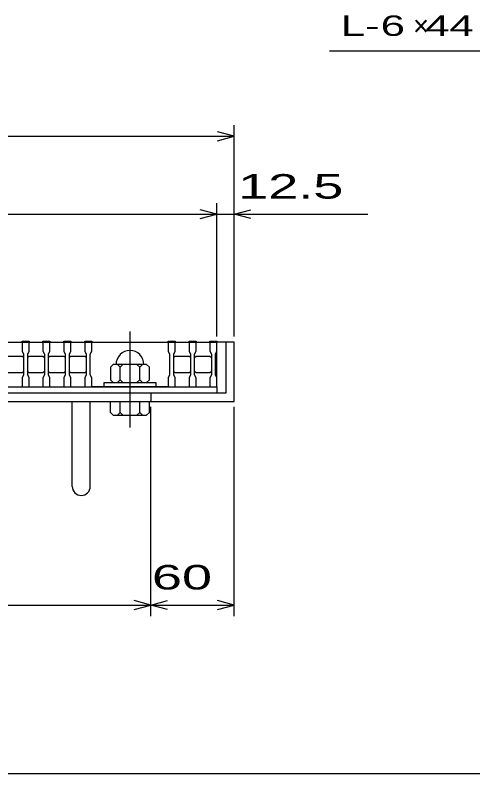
# Model space of a CAD drawing. Units: millimetres, scale not verified. Extents: x -1456 to 1385, y -1026 to 843.
# Drawn here: x -478 to -149, y -917 to -372 of the extents above; entities that cross this region are included whole.
import ezdxf
from ezdxf.enums import TextEntityAlignment as Align

# ---------------------------------------------------------------- set-up
doc = ezdxf.new("R2010")
doc.units = ezdxf.units.MM
doc.header["$LTSCALE"] = 8
doc.linetypes.add('CHAIN', pattern=[18.5, 12, -1.5, 3.5, -1.5])
for name, color, linetype, lineweight in [('0_2', 150, 'Continuous', 25), ('16', 3, 'Continuous', 25), ('19', 6, 'Continuous', 25), ('22', 4, 'Continuous', 25)]:
    doc.layers.add(name, color=color, linetype=linetype, lineweight=lineweight)
doc.styles.add('ベクトル', font='')
doc.styles.get('ベクトル').set_extended_font_data('ベクトル')

msp = doc.modelspace()

# ---------------------------------------------------------------- linework, layer by layer
at = {"layer": '0_2'}
msp.add_line((1384.8, -917.2), (-1383.2, -917.2), dxfattribs=at)
at = {"layer": '16', "linetype": 'CHAIN'}
msp.add_line((-395.5, -599.4), (-395.5, -668.4), dxfattribs=at)
at = {"layer": '16'}
for p, q in [((-1028, -607), (-333, -607)), ((-473, -607), (-473, -606.3)), ((-473, -606.3), (-468, -606.3)), ((-473, -607), (-473, -613.5)), ((-468, -607), (-473, -607)), ((-468, -606.3), (-468, -607)), ((-468, -613.5), (-468, -607)), ((-458, -607), (-458, -606.3)), ((-458, -606.3), (-453, -606.3)), ((-458, -607), (-458, -613.5)), ((-453, -607), (-458, -607)), ((-453, -606.3), (-453, -607)), ((-453, -613.5), (-453, -607)), ((-443, -607), (-443, -606.3)), ((-443, -606.3), (-438, -606.3)), ((-443, -607), (-443, -613.5)), ((-438, -607), (-443, -607)), ((-438, -606.3), (-438, -607)), ((-438, -613.5), (-438, -607)), ((-428, -607), (-428, -606.3)), ((-428, -606.3), (-423, -606.3)), ((-428, -607), (-428, -613.5)), ((-423, -607), (-428, -607)), ((-423, -606.3), (-423, -607)), ((-423, -613.5), (-423, -607)), ((-423, -607), (-368, -607)), ((-368, -607), (-368, -606.3)), ((-368, -606.3), (-363, -606.3)), ((-368, -607), (-368, -613.5)), ((-363, -607), (-368, -607)), ((-363, -606.3), (-363, -607)), ((-363, -613.5), (-363, -607)), ((-353, -607), (-353, -606.3)), ((-353, -606.3), (-348, -606.3)), ((-353, -607), (-353, -613.5)), ((-348, -607), (-353, -607)), ((-348, -606.3), (-348, -607)), ((-348, -613.5), (-348, -607)), ((-338, -607), (-338, -606.3)), ((-338, -606.3), (-333, -606.3)), ((-338, -607), (-338, -613.5)), ((-333, -607), (-338, -607)), ((-333, -606.3), (-333, -607)), ((-333, -613.5), (-333, -607)), ((-333, -639), (-333, -607)), ((-473, -613.5), (-472, -615.5)), ((-472, -615.5), (-472, -630.5)), ((-469, -615.5), (-468, -613.5)), ((-469, -630.5), (-469, -615.5)), ((-458, -613.5), (-457, -615.5)), ((-457, -615.5), (-457, -630.5)), ((-454, -615.5), (-453, -613.5)), ((-454, -630.5), (-454, -615.5)), ((-443, -613.5), (-442, -615.5)), ((-442, -615.5), (-442, -630.5)), ((-439, -615.5), (-438, -613.5)), ((-439, -630.5), (-439, -615.5)), ((-428, -613.5), (-427, -615.5)), ((-427, -615.5), (-427, -630.5)), ((-424, -615.5), (-423, -613.5)), ((-424, -630.5), (-424, -615.5)), ((-368, -613.5), (-367, -615.5)), ((-367, -615.5), (-367, -630.5)), ((-364, -615.5), (-363, -613.5)), ((-364, -630.5), (-364, -615.5)), ((-353, -613.5), (-352, -615.5)), ((-352, -615.5), (-352, -630.5)), ((-349, -615.5), (-348, -613.5)), ((-349, -630.5), (-349, -615.5)), ((-338, -613.5), (-337, -615.5)), ((-337, -615.5), (-337, -630.5)), ((-334, -615.5), (-333, -613.5)), ((-334, -630.5), (-334, -615.5)), ((-483, -617), (-473, -617)), ((-473, -617), (-472, -618)), ((-469, -618), (-468, -617)), ((-468, -617), (-458, -617)), ((-458, -617), (-457, -618)), ((-454, -618), (-453, -617)), ((-453, -617), (-443, -617)), ((-443, -617), (-442, -618)), ((-439, -618), (-438, -617)), ((-438, -617), (-428, -617)), ((-428, -617), (-427, -618)), ((-364, -618), (-363, -617)), ((-363, -617), (-353, -617)), ((-353, -617), (-352, -618)), ((-349, -618), (-348, -617)), ((-348, -617), (-338, -617)), ((-338, -617), (-337, -618)), ((-407.5, -623), (-409.5, -625)), ((-409.5, -625), (-409.5, -634)), ((-383.5, -623), (-407.5, -623)), ((-402.5, -625), (-404.5, -623)), ((-400.5, -623), (-402.5, -625)), ((-402.5, -634), (-402.5, -625)), ((-388.5, -625), (-390.5, -623)), ((-386.5, -623), (-388.5, -625)), ((-388.5, -634), (-388.5, -625)), ((-381.5, -625), (-383.5, -623)), ((-381.5, -634), (-381.5, -625)), ((-473, -629), (-483, -629)), ((-472, -628), (-473, -629)), ((-472, -630.5), (-473, -632.5)), ((-468, -629), (-469, -628)), ((-468, -632.5), (-469, -630.5)), ((-458, -629), (-468, -629)), ((-457, -628), (-458, -629)), ((-457, -630.5), (-458, -632.5)), ((-453, -629), (-454, -628)), ((-453, -632.5), (-454, -630.5)), ((-443, -629), (-453, -629)), ((-442, -628), (-443, -629)), ((-442, -630.5), (-443, -632.5)), ((-438, -629), (-439, -628)), ((-438, -632.5), (-439, -630.5)), ((-428, -629), (-438, -629)), ((-427, -628), (-428, -629)), ((-427, -630.5), (-428, -632.5)), ((-423, -632.5), (-424, -630.5)), ((-367, -630.5), (-368, -632.5)), ((-363, -629), (-364, -628)), ((-363, -632.5), (-364, -630.5)), ((-353, -629), (-363, -629)), ((-352, -628), (-353, -629)), ((-352, -630.5), (-353, -632.5)), ((-348, -629), (-349, -628)), ((-348, -632.5), (-349, -630.5)), ((-338, -629), (-348, -629)), ((-337, -628), (-338, -629)), ((-337, -630.5), (-338, -632.5)), ((-333, -632.5), (-334, -630.5)), ((-473, -632.5), (-473, -639)), ((-468, -639), (-468, -632.5)), ((-458, -632.5), (-458, -639)), ((-453, -639), (-453, -632.5)), ((-443, -632.5), (-443, -639)), ((-438, -639), (-438, -632.5)), ((-428, -632.5), (-428, -639)), ((-423, -639), (-423, -632.5)), ((-414, -639), (-414, -636)), ((-414, -636), (-377, -636)), ((-409.5, -634), (-407.5, -636)), ((-404.5, -636), (-402.5, -634)), ((-402.5, -634), (-400.5, -636)), ((-390.5, -636), (-388.5, -634)), ((-388.5, -634), (-386.5, -636)), ((-383.5, -636), (-381.5, -634)), ((-377, -636), (-377, -639)), ((-368, -632.5), (-368, -639)), ((-363, -639), (-363, -632.5)), ((-353, -632.5), (-353, -639)), ((-348, -639), (-348, -632.5)), ((-338, -632.5), (-338, -639)), ((-333, -639), (-333, -632.5)), ((-1028, -639), (-333, -639)), ((-1028, -639), (-333, -639)), ((-473, -639), (-468, -639)), ((-458, -639), (-453, -639)), ((-443, -639), (-438, -639)), ((-428, -639), (-423, -639)), ((-368, -639), (-423, -639)), ((-377, -639), (-414, -639)), ((-368, -639), (-363, -639)), ((-353, -639), (-348, -639)), ((-338, -639), (-333, -639)), ((-333, -639), (-333, -643.5)), ((-333, -643.5), (-1028, -643.5))]:
    msp.add_line(p, q, dxfattribs=at)
msp.add_arc((-395.5, -623), 10, 0, 180, dxfattribs=at)
at = {"layer": '19'}
for p, q in [((-320.5, -607), (-333, -607)), ((-326.5, -607), (-326.5, -643.5)), ((-320.5, -649.5), (-320.5, -607)), ((-326.5, -643.5), (-1034.5, -643.5)), ((-380.5, -643.5), (-380.5, -649.5)), ((-1040.5, -649.5), (-320.5, -649.5)), ((-437, -710.61), (-437, -649.5)), ((-424, -710.61), (-424, -649.5)), ((-409.5, -657.5), (-409.5, -649.5)), ((-409.5, -649.5), (-381.5, -649.5)), ((-402.5, -657.5), (-402.5, -649.5)), ((-388.5, -657.5), (-388.5, -649.5)), ((-381.5, -657.5), (-381.5, -649.5)), ((-407.5, -659.5), (-409.5, -657.5)), ((-407.5, -659.5), (-383.5, -659.5)), ((-404.5, -659.5), (-402.5, -657.5)), ((-400.5, -659.5), (-402.5, -657.5)), ((-390.5, -659.5), (-388.5, -657.5)), ((-386.5, -659.5), (-388.5, -657.5)), ((-381.5, -657.5), (-383.5, -659.5))]:
    msp.add_line(p, q, dxfattribs=at)
msp.add_arc((-430.5, -710.61), 6.5, 180, 0, dxfattribs=at)
at = {"layer": '22'}
for p, q in [((-252, -397.5), (-92, -397.5)), ((-320.5, -603), (-320.5, -451)), ((-320.5, -459), (-332.5, -455.8)), ((-1040.5, -459), (-320.5, -459)), ((-332.5, -462.2), (-320.5, -459)), ((-333, -603), (-333, -507)), ((-320.5, -603), (-320.5, -507)), ((-333, -515), (-345, -511.8)), ((-320.5, -515), (-308.5, -511.8)), ((-1028, -515), (-333, -515)), ((-345, -518.2), (-333, -515)), ((-333, -515), (-320.5, -515)), ((-308.5, -518.2), (-320.5, -515)), ((-320.5, -515), (-224.5, -515)), ((-380.5, -803.9), (-380.5, -653.5)), ((-320.5, -803.9), (-320.5, -653.5)), ((-980.5, -795.9), (-380.5, -795.9)), ((-380.5, -795.9), (-392.5, -792.7)), ((-392.5, -799.1), (-380.5, -795.9)), ((-380.5, -795.9), (-368.5, -792.7)), ((-368.5, -799.1), (-380.5, -795.9)), ((-380.5, -795.9), (-320.5, -795.9)), ((-320.5, -795.9), (-332.5, -792.7)), ((-332.5, -799.1), (-320.5, -795.9))]:
    msp.add_line(p, q, dxfattribs=at)

# ---------------------------------------------------------------- texts
at = {"layer": '22', "color": 2, "style": 'ベクトル'}
for s, height, width, p in [('L-', 14.66, 1.6, (-244, -379.5)), (' 6 ', 14.66, 1.6, (-224, -379.5)), (' 44 ', 14.66, 1.6, (-192, -379.5)), (' 12.5 ', 17.6, 1.65, (-328.5, -495)), (' 60 ', 17.6, 1.65, (-390.5, -775.9))]:
    msp.add_text(s, height=height, dxfattribs=dict(at, width=width)).set_placement(p, align=Align.MIDDLE_LEFT)
msp.add_text('×', height=14.66, dxfattribs=at).set_placement((-192, -379.5), align=Align.MIDDLE_LEFT)

doc.saveas('drawing.dxf')
